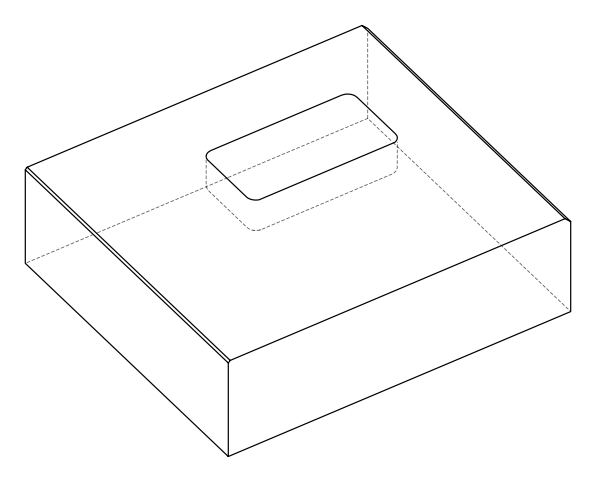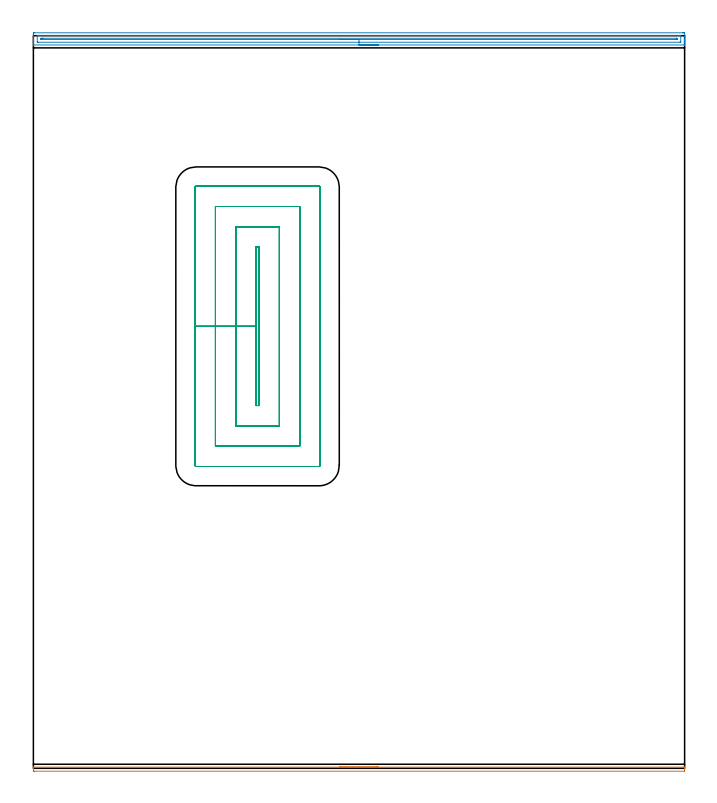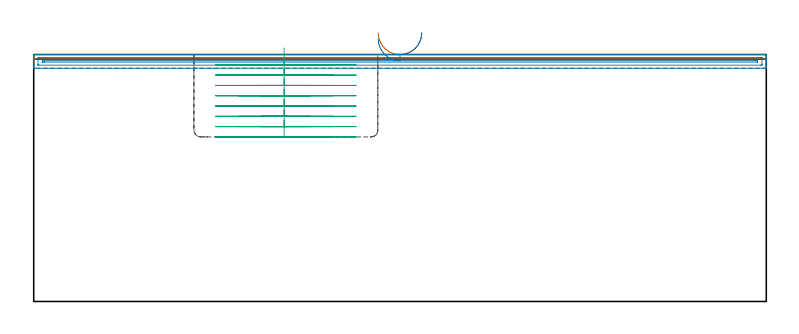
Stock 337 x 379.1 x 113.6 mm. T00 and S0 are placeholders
(PLAN: 3 operations, 1 tool changes, 31.4 min)
(1 AREA_MILL | FG_CHAMFER_SURFACE | UGT0205_001 | 2.85 min | 743 mm3)
(2 AREA_MILL_1 | FG_CHAMFER_SURFACE_1 | UGT0205_001 | 8.25 min | 6688 mm3)
(3 MILL_RECTANGULAR_POCKET | POCKET_RECTANGULAR_STRAIGHT | UGT0201_095 | Follow Part, ap 5, ae 75% | 20.26 min | 524366 mm3)
(TOOL UGT0205_001 | Chamfer Mill 20 x 3 x 45 deg. | D20 FL50 Z2)
(TOOL UGT0201_095 | End mill 20 mm | D20 R3 FL38 Z4)
(OP 1 AREA_MILL)
G17 G21 G94 G90
T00 M6
G54
G17 G0 G90 X158.5 Y0.6 S1061 M3
G43 Z123.6 H0
G94 G1 X158.538 Z122.728 F250.
X158.652 Z121.863
X158.841 Z121.012
X159.103 Z120.18
X159.437 Z119.374
X159.84 Z118.6
X160.308 Z117.864
X160.84 Z117.172
X161.429 Z116.529
X162.072 Z115.939
X162.764 Z115.408
X163.5 Z114.94
X164.274 Z114.537
X165.08 Z114.203
X165.912 Z113.941
X166.764 Z113.752
X167.628 Z113.638
X168.5 Z113.6
X336.833
X336.99 Y0.597 Z113.588
X336.993 Y0.543 Z113.535
X337. Y0.149 Z113.148
Y-0.229 Z112.77
Y-0.896 Z112.099
Y-1.229 Z111.767
X336.998 Y-1.491 Z111.505
X336.833 Y-1.5 Z111.5
X0.469 Y-1.499 Z111.501
X0.167 Y-1.496 Z111.504
X0.002 Y-1.491 Z111.505
X0. Y-1.229 Z111.767
Y-0.896 Z112.099
Y-0.23 Z112.77
Y0.149 Z113.148
X0.007 Y0.543 Z113.535
X0.01 Y0.597 Z113.588
X0.167 Y0.6 Z113.6
X168.5
X169.372 Z113.638
X170.236 Z113.752
X171.088 Z113.941
X171.92 Z114.203
X172.726 Z114.537
X173.5 Z114.94
X174.236 Z115.408
X174.928 Z115.939
X175.571 Z116.529
X176.16 Z117.172
X176.692 Z117.864
X177.16 Z118.6
X177.563 Z119.374
X177.897 Z120.18
X178.159 Z121.012
X178.348 Z121.863
X178.462 Z122.728
X178.5 Z123.6
M5
M2
(OP 2 AREA_MILL_1)
G17 G21 G94 G90
T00 M6
G54
G17 G0 G90 X178.5 Y374.3 S1061 M3
G43 Z123.6 H0
G94 G1 X178.462 Z122.728 F250.
X178.348 Z121.864
X178.159 Z121.012
X177.897 Z120.18
X177.563 Z119.374
X177.16 Z118.6
X176.692 Z117.864
X176.16 Z117.172
X175.571 Z116.529
X174.928 Z115.94
X174.236 Z115.408
X173.5 Z114.94
X172.726 Z114.537
X171.92 Z114.203
X171.088 Z113.941
X170.237 Z113.752
X169.372 Z113.638
X168.5 Z113.6
X0.167
X0.01 Y374.303 Z113.588
X0.008 Y374.319 Z113.572
X0. Y374.671 Z113.229
Y375.02 Z112.88
Y375.681 Z112.214
Y376.896 Z111.001
Y377.45 Z110.444
Y379.827 Z108.069
X0.003 Y380.104 Z107.792
X0.009 Y380.591 Z107.305
X0.118 Y380.595 Z107.303
X0.613 Y380.6 Z107.3
X335.886
X336.387 Y380.599 Z107.301
X336.882 Y380.594 Z107.303
X336.991 Y380.591 Z107.305
X337. Y380.104 Z107.792
Y377.45 Z110.444
Y376.896 Z111.001
Y376.565 Z111.331
Y376.011 Z111.885
Y375.681 Z112.214
Y374.67 Z113.229
X336.993 Y374.319 Z113.572
X336.991 Y374.303 Z113.588
X336.833 Y374.3 Z113.6
X168.5
Y375.714 Z112.186
X2.399 Y375.715 Z112.185
X2.364 Y375.716 Z112.184
X2.01 Y375.732 Z112.168
X2.006 Y375.837 Z112.063
X2.001 Y376.075 Z111.825
Y378.729 Z109.171
X2.008 Y379.126 Z108.774
X2.01 Y379.174 Z108.726
X2.026 Y379.179 Z108.721
X2.077 Y379.182 Z108.718
X2.185 Y379.185 Z108.715
X2.399 Y379.186 Z108.714
X334.601 Y379.185 Z108.715
X334.636 Y379.184 Z108.716
X334.99 Y379.168 Z108.732
X334.994 Y379.063 Z108.837
X334.999 Y378.825 Z109.075
Y376.171 Z111.729
X334.992 Y375.775 Z112.125
X334.99 Y375.726 Z112.174
X334.974 Y375.721 Z112.179
X334.923 Y375.718 Z112.182
X334.815 Y375.715 Z112.185
X334.601 Y375.714 Z112.186
X168.5
Y377.128 Z110.772
X4.185 Y377.129 Z110.771
X4.077 Y377.13 Z110.77
X4.039 Y377.132 Z110.768
X4.021 Y377.135 Z110.765
X4.01 Y377.146 Z110.754
X4.006 Y377.266 Z110.634
X4.002 Y377.45 Z110.45
X4.001 Y377.633 Z110.267
X4.003 Y377.695 Z110.205
X4.008 Y377.743 Z110.157
X4.012 Y377.765 Z110.135
X4.025 Y377.766 Z110.134
X4.185 Y377.769 Z110.131
X4.754 Y377.771 Z110.129
X5.078 Y377.772 Z110.128
X332.815 Y377.771 Z110.129
X332.923 Y377.77 Z110.13
X332.961 Y377.768 Z110.132
X332.979 Y377.765 Z110.135
X332.99 Y377.754 Z110.146
X332.994 Y377.633 Z110.267
X332.998 Y377.45 Z110.45
X333. Y377.267 Z110.633
X332.997 Y377.205 Z110.695
X332.992 Y377.157 Z110.743
X332.988 Y377.135 Z110.765
X332.976 Y377.134 Z110.766
X332.815 Y377.131 Z110.769
X332.246 Y377.129 Z110.771
X331.922 Y377.128 Z110.772
X168.5
X167.628 Z110.81
X166.764 Z110.923
X165.912 Z111.112
X165.08 Z111.375
X164.274 Z111.708
X163.5 Z112.111
X162.764 Z112.58
X162.072 Z113.111
X161.429 Z113.7
X160.84 Z114.344
X160.309 Z115.036
X159.84 Z115.772
X159.437 Z116.545
X159.103 Z117.351
X158.841 Z118.183
X158.652 Z119.035
X158.538 Z119.9
X158.5 Z120.772
G0 Z123.6
M5
M2
(OP 3 MILL_RECTANGULAR_POCKET)
G17 G21 G94 G90
T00 M6
G54
G17 G0 G90 X115.2 Y257.577 S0 M3
G43 Z123.6 H0
Z116.6
G94 G1 Y228.7 Z108.862 F250.
Y187.7 F500.
X116.8
Y269.7
X115.2
Y228.7
X104.7
Y177.2
X127.3
Y280.2
X104.7
Y228.7
X94.2
Y166.7
X137.8
Y290.7
X94.2
Y228.7
X83.7
Y156.7
G3 X84.2 Y156.2 R0.5
G1 X147.8
G3 X148.3 Y156.7 R0.5
G1 Y300.7
G3 X147.8 Y301.2 R0.5
G1 X84.2
G3 X83.7 Y300.7 R0.5
G1 Y228.7
Y227.7
G0 X115.2 Y257.577 Z111.862
G1 Y228.7 Z104.125 F250.
Y187.7 F500.
X116.8
Y269.7
X115.2
Y228.7
X104.7
Y177.2
X127.3
Y280.2
X104.7
Y228.7
X94.2
Y166.7
X137.8
Y290.7
X94.2
Y228.7
X83.7
Y156.7
G3 X84.2 Y156.2 R0.5
G1 X147.8
G3 X148.3 Y156.7 R0.5
G1 Y300.7
G3 X147.8 Y301.2 R0.5
G1 X84.2
G3 X83.7 Y300.7 R0.5
G1 Y228.7
Y227.7
G0 X115.2 Y257.577 Z107.125
G1 Y228.7 Z99.387 F250.
Y187.7 F500.
X116.8
Y269.7
X115.2
Y228.7
X104.7
Y177.2
X127.3
Y280.2
X104.7
Y228.7
X94.2
Y166.7
X137.8
Y290.7
X94.2
Y228.7
X83.7
Y156.7
G3 X84.2 Y156.2 R0.5
G1 X147.8
G3 X148.3 Y156.7 R0.5
G1 Y300.7
G3 X147.8 Y301.2 R0.5
G1 X84.2
G3 X83.7 Y300.7 R0.5
G1 Y228.7
Y227.7
G0 X115.2 Y257.577 Z102.387
G1 Y228.7 Z94.65 F250.
Y187.7 F500.
X116.8
Y269.7
X115.2
Y228.7
X104.7
Y177.2
X127.3
Y280.2
X104.7
Y228.7
X94.2
Y166.7
X137.8
Y290.7
X94.2
Y228.7
X83.7
Y156.7
G3 X84.2 Y156.2 R0.5
G1 X147.8
G3 X148.3 Y156.7 R0.5
G1 Y300.7
G3 X147.8 Y301.2 R0.5
G1 X84.2
G3 X83.7 Y300.7 R0.5
G1 Y228.7
Y227.7
G0 X115.2 Y257.577 Z97.65
G1 Y228.7 Z89.912 F250.
Y187.7 F500.
X116.8
Y269.7
X115.2
Y228.7
X104.7
Y177.2
X127.3
Y280.2
X104.7
Y228.7
X94.2
Y166.7
X137.8
Y290.7
X94.2
Y228.7
X83.7
Y156.7
G3 X84.2 Y156.2 R0.5
G1 X147.8
G3 X148.3 Y156.7 R0.5
G1 Y300.7
G3 X147.8 Y301.2 R0.5
G1 X84.2
G3 X83.7 Y300.7 R0.5
G1 Y228.7
Y227.7
G0 X115.2 Y257.577 Z92.912
G1 Y228.7 Z85.175 F250.
Y187.7 F500.
X116.8
Y269.7
X115.2
Y228.7
X104.7
Y177.2
X127.3
Y280.2
X104.7
Y228.7
X94.2
Y166.7
X137.8
Y290.7
X94.2
Y228.7
X83.7
Y156.7
G3 X84.2 Y156.2 R0.5
G1 X147.8
G3 X148.3 Y156.7 R0.5
G1 Y300.7
G3 X147.8 Y301.2 R0.5
G1 X84.2
G3 X83.7 Y300.7 R0.5
G1 Y228.7
Y227.7
G0 X115.2 Y257.577 Z88.175
G1 Y228.7 Z80.437 F250.
Y187.7 F500.
X116.8
Y269.7
X115.2
Y228.7
X104.7
Y177.2
X127.3
Y280.2
X104.7
Y228.7
X94.2
Y166.7
X137.8
Y290.7
X94.2
Y228.7
X83.7
Y156.7
G3 X84.2 Y156.2 R0.5
G1 X147.8
G3 X148.3 Y156.7 R0.5
G1 Y300.7
G3 X147.8 Y301.2 R0.5
G1 X84.2
G3 X83.7 Y300.7 R0.5
G1 Y228.7
Y227.7
G0 X115.2 Y257.577 Z83.437
G1 Y228.7 Z75.7 F250.
Y187.7 F500.
X116.8
Y269.7
X115.2
Y228.7
X104.7
Y177.2
X127.3
Y280.2
X104.7
Y228.7
X94.2
Y166.7
X137.8
Y290.7
X94.2
Y228.7
X83.7
Y156.7
G3 X84.2 Y156.2 R0.5
G1 X147.8
G3 X148.3 Y156.7 R0.5
G1 Y300.7
G3 X147.8 Y301.2 R0.5
G1 X84.2
G3 X83.7 Y300.7 R0.5
G1 Y228.7
Y227.7
G0 Z123.6
M5
M2
